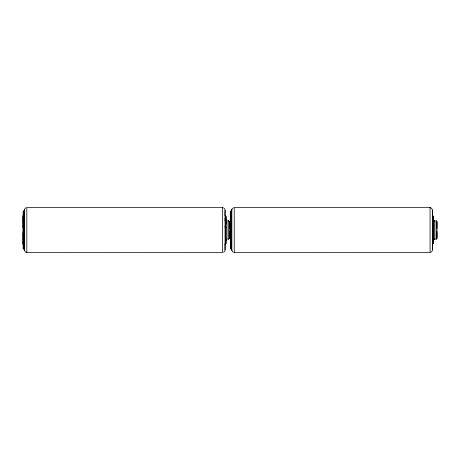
<?xml version="1.0" encoding="UTF-8"?>
<svg xmlns="http://www.w3.org/2000/svg" width="460" height="460" viewBox="0 0 460 460"><rect width="100%" height="100%" fill="white"/><g stroke="black" fill="none" stroke-linecap="round" stroke-linejoin="round"><path stroke-width="0.69" d="M23.253 226.262L23.241 249.096L23.236 244.151M23.241 215.838L23.247 210.887L23.247 218M225.049 215.82C224.428 213.348 226.372 209.357 223.548 207.724M225.061 226.096L225.055 250.067L224.353 251.758L223.543 252.293M226.009 220.213L226.009 216.223M226.009 243.443L226.015 227.303M226.009 240.488L226.009 240.488A0.954 0.954 0 0 1 226.964 239.562L226.964 220.455A0.954 0.954 0 0 1 226.009 219.5L226.009 219.88M228.637 239.522L228.637 220.455L228.637 221.128M229.592 238.349L229.592 221.45M234.226 252.068L234.226 252.442L430.071 252.459L431.756 251.758L432.457 250.067L432.469 226.096M432.457 215.82C431.905 213.48 433.998 208.11 430.071 207.558L234.232 207.54L234.226 252.442M432.935 243.783L432.935 215.918M433.412 243.708L433.418 221.755M433.412 220.622L433.418 216.154L433.418 227.706M433.412 240.2L433.412 240.488A0.954 0.954 0 0 1 434.366 239.562L434.372 220.455A0.954 0.954 0 0 1 433.418 219.5L433.412 219.88M436.04 221.128L436.04 220.455L436.04 239.562L436.04 238.889M436.994 238.51L437 221.576M23.247 243.771L23.241 244.082M24.202 210.703L24.202 209.933L24.196 250.056L24.196 249.717M25.944 252.275L25.133 251.741L24.437 250.056L24.437 209.933L25.139 208.242L25.95 207.707M24.437 210.703L24.437 209.933M26.824 252.068L26.829 207.54L222.669 207.558L222.663 252.459L26.824 252.442L26.824 252.068L26.824 252.442M222.669 207.931L222.669 207.558M225.055 243.783L225.055 244.277M225.532 215.918L225.532 244.277M226.964 220.823L226.964 220.455M229.592 231.685L229.592 238.567M230.408 244.266L230.408 215.659L230.414 227.384M230.65 249.004L230.65 210.979M230.644 244.266L230.644 242.719M230.65 216.217L230.65 215.901M231.604 210.266L231.604 209.933L231.604 250.056L231.598 249.717M233.352 252.275L232.541 251.741L231.84 250.056L231.84 210.013L232.012 209.053L233.352 207.707M430.071 207.931L430.071 207.558L430.071 252.08M226.009 243.794L226.004 239.804M434.366 239.562L434.366 238.889M231.846 209.933L231.846 210.266M231.84 250.056L231.84 249.717M24.437 250.056L24.437 249.717M434.372 220.455L434.372 221.191M230.644 248.889L230.644 239.022M225.055 249.855L225.049 244.197M437 221.668L437 228.332M436.994 238.349L436.994 231.685M433.412 239.309L433.412 243.443M432.463 210.335L432.463 220.978M432.452 244.197L432.457 249.469M230.65 211.255L230.65 220.961M230.644 243.771L230.644 244.082M230.408 244.082L230.402 232.599M229.592 221.576L229.597 228.332M228.637 238.889L228.637 239.194M226.964 238.889L226.964 239.194M226.015 216.424L226.015 223.75M225.061 210.335L225.061 220.978M23.253 217.873L23.247 220.961M432.463 218.057L432.463 227.401M230.655 218.609L230.655 227.384M230.644 232.599L230.644 241.373M226.015 221.755L226.015 227.706M225.061 218.057L225.061 227.401M23.253 218.609L23.247 227.384M23.012 227.384L23.006 215.659L23.006 244.323L23 232.599"/></g></svg>
